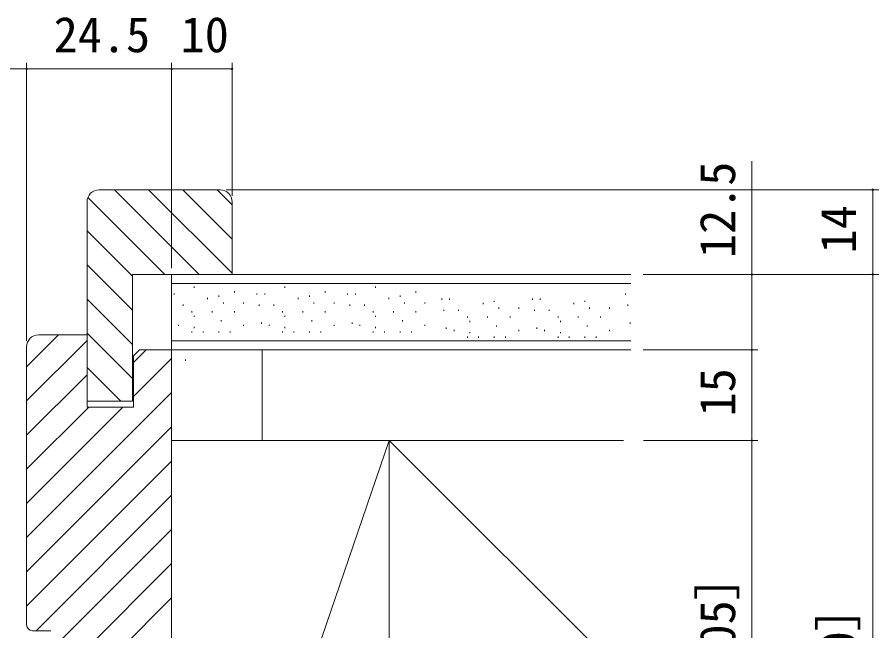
# Model space of a CAD drawing. Units: millimetres, scale not verified. Extents: x -1188 to -198, y -840 to 760.
# Drawn here: x -560.6 to -418, y -569.1 to -467.5 of the extents above; entities that cross this region are included whole.
import ezdxf
from ezdxf.enums import TextEntityAlignment as Align

# ---------------------------------------------------------------- set-up
doc = ezdxf.new("R2010")
doc.units = ezdxf.units.MM
doc.header["$LTSCALE"] = 4
doc.layers.add('0-3_YKK_D', color=6, linetype='Continuous', lineweight=9)
doc.layers.add('0-7_YSS_K', color=3, linetype='Continuous', lineweight=9)
doc.styles.add('ＭＳ ゴシック', font='')
doc.styles.get('ＭＳ ゴシック').set_extended_font_data('MS Gothic')

msp = doc.modelspace()

# ---------------------------------------------------------------- linework, layer by layer
at = {"layer": '0-3_YKK_D'}
for p, q in [((-559, -476.087), (-681, -476.087)), ((-559, -521.087), (-559, -475.087)), ((-559, -494.087), (-559, -475.087)), ((-535, -476.087), (-559, -476.087)), ((-535, -509.087), (-535, -475.087)), ((-535, -509.087), (-535, -475.087)), ((-535, -476.087), (-525, -476.087)), ((-525, -497.087), (-525, -475.087)), ((-439, -510.087), (-439, -491.347)), ((-526, -496.087), (-418, -496.087)), ((-419, -496.087), (-419, -510.087)), ((-457, -510.087), (-418, -510.087)), ((-457, -510.087), (-438, -510.087)), ((-457, -510.087), (-418, -510.087)), ((-439, -522.587), (-439, -510.087)), ((-419, -510.087), (-419, -670.087)), ((-457, -522.587), (-438, -522.587)), ((-457, -522.587), (-438, -522.587)), ((-439, -522.587), (-439, -537.587)), ((-456.903, -537.587), (-438, -537.587)), ((-456.903, -537.587), (-438, -537.587)), ((-439, -537.587), (-439, -642.587))]:
    msp.add_line(p, q, dxfattribs=at)
for centre, start, end in [((-559, -476.087), 0, 180), ((-559, -476.087), 0, 180), ((-559, -476.087), 180, 0), ((-559, -476.087), 180, 0), ((-535, -476.087), 0, 180), ((-535, -476.087), 0, 180), ((-535, -476.087), 180, 0), ((-535, -476.087), 180, 0), ((-525, -476.087), 0, 180), ((-525, -476.087), 180, 0), ((-419, -496.087), 90, 270), ((-419, -496.087), 270, 90), ((-439, -510.087), 90, 270), ((-439, -510.087), 270, 90), ((-419, -510.087), 90, 270), ((-419, -510.087), 90, 270), ((-419, -510.087), 270, 90), ((-419, -510.087), 270, 90), ((-439, -522.587), 90, 270), ((-439, -522.587), 90, 270), ((-439, -522.587), 270, 90), ((-439, -522.587), 270, 90), ((-439, -537.587), 90, 270), ((-439, -537.587), 90, 270), ((-439, -537.587), 270, 90), ((-439, -537.587), 270, 90)]:
    msp.add_arc(centre, 0.106, start, end, dxfattribs=at)
at = {"layer": '0-7_YSS_K'}
for p, q in [((-548.86, -497.353), (-536.126, -510.087)), ((-547, -496.087), (-527, -496.087)), ((-544.469, -496.087), (-530.469, -510.087)), ((-538.812, -496.087), (-525, -509.899)), ((-533.155, -496.087), (-525, -504.243)), ((-527.498, -496.087), (-525, -498.586)), ((-549, -531.087), (-549, -498.087)), ((-525, -498.087), (-525, -510.087)), ((-549, -502.87), (-541.5, -510.37)), ((-549, -508.527), (-541.5, -516.027)), ((-541.5, -510.087), (-541.5, -531.087)), ((-525, -510.087), (-541.5, -510.087)), ((-535, -510.087), (-535, -522.587)), ((-459, -510.087), (-535, -510.087)), ((-535, -511.587), (-459, -511.587)), ((-531.267, -512.126), (-531.267, -512.326)), ((-524.595, -512.868), (-524.595, -513.067)), ((-516.267, -512.126), (-516.267, -512.326)), ((-509.595, -512.868), (-509.595, -513.067)), ((-501.267, -512.126), (-501.267, -512.326)), ((-494.595, -512.868), (-494.595, -513.067)), ((-549, -514.184), (-541.5, -521.684)), ((-534.602, -513.238), (-534.602, -513.438)), ((-529.043, -513.979), (-529.043, -514.179)), ((-527.19, -513.609), (-527.19, -513.809)), ((-520.889, -513.238), (-520.889, -513.438)), ((-519.602, -513.238), (-519.602, -513.438)), ((-514.043, -513.979), (-514.043, -514.179)), ((-512.19, -513.609), (-512.19, -513.809)), ((-505.889, -513.238), (-505.889, -513.438)), ((-504.602, -513.238), (-504.602, -513.438)), ((-499.043, -513.979), (-499.043, -514.179)), ((-497.19, -513.609), (-497.19, -513.809)), ((-490.311, -514.088), (-490.311, -514.287)), ((-489.024, -514.088), (-489.024, -514.287)), ((-481.612, -514.458), (-481.612, -514.658)), ((-475.311, -514.088), (-475.311, -514.287)), ((-474.024, -514.088), (-474.024, -514.287)), ((-466.612, -514.458), (-466.612, -514.658)), ((-459.889, -513.238), (-459.889, -513.438)), ((-533.12, -515.091), (-533.12, -515.291)), ((-526.449, -514.721), (-526.449, -514.921)), ((-523.113, -514.721), (-523.113, -514.921)), ((-520.519, -515.091), (-520.519, -515.291)), ((-518.12, -515.091), (-518.12, -515.291)), ((-511.449, -514.721), (-511.449, -514.921)), ((-508.113, -514.721), (-508.113, -514.921)), ((-505.519, -515.091), (-505.519, -515.291)), ((-503.12, -515.091), (-503.12, -515.291)), ((-496.449, -514.721), (-496.449, -514.921)), ((-493.113, -514.721), (-493.113, -514.921)), ((-489.941, -515.941), (-489.941, -516.141)), ((-487.542, -515.941), (-487.542, -516.141)), ((-483.465, -514.829), (-483.465, -515.029)), ((-480.87, -515.57), (-480.87, -515.77)), ((-477.535, -515.57), (-477.535, -515.77)), ((-474.941, -515.941), (-474.941, -516.141)), ((-472.542, -515.941), (-472.542, -516.141)), ((-468.465, -514.829), (-468.465, -515.029)), ((-465.871, -515.57), (-465.871, -515.77)), ((-462.535, -515.57), (-462.535, -515.77)), ((-459.519, -515.091), (-459.519, -515.291)), ((-531.637, -516.203), (-531.637, -516.403)), ((-531.267, -516.944), (-531.267, -517.144)), ((-528.302, -516.203), (-528.302, -516.403)), ((-524.595, -516.203), (-524.595, -516.403)), ((-516.637, -516.203), (-516.637, -516.403)), ((-516.267, -516.944), (-516.267, -517.144)), ((-513.302, -516.203), (-513.302, -516.403)), ((-509.595, -516.203), (-509.595, -516.403)), ((-501.637, -516.203), (-501.637, -516.403)), ((-501.267, -516.944), (-501.267, -517.144)), ((-498.302, -516.203), (-498.302, -516.403)), ((-494.595, -516.203), (-494.595, -516.403)), ((-486.059, -517.053), (-486.059, -517.253)), ((-482.724, -517.053), (-482.724, -517.253)), ((-479.017, -517.053), (-479.017, -517.253)), ((-471.059, -517.053), (-471.059, -517.253)), ((-467.724, -517.053), (-467.724, -517.253)), ((-464.017, -517.053), (-464.017, -517.253)), ((-533.861, -518.427), (-533.861, -518.627)), ((-531.267, -518.798), (-531.267, -518.998)), ((-526.819, -517.686), (-526.819, -517.886)), ((-523.113, -518.427), (-523.113, -518.627)), ((-520.148, -518.056), (-520.148, -518.256)), ((-518.861, -518.427), (-518.861, -518.627)), ((-516.267, -518.798), (-516.267, -518.998)), ((-511.819, -517.686), (-511.819, -517.886)), ((-508.113, -518.427), (-508.113, -518.627)), ((-505.148, -518.056), (-505.148, -518.256)), ((-503.861, -518.427), (-503.861, -518.627)), ((-501.267, -518.798), (-501.267, -518.998)), ((-496.819, -517.686), (-496.819, -517.886)), ((-493.113, -518.427), (-493.113, -518.627)), ((-485.689, -517.794), (-485.689, -517.994)), ((-481.241, -518.535), (-481.241, -518.735)), ((-470.689, -517.794), (-470.689, -517.994)), ((-466.241, -518.535), (-466.241, -518.735)), ((-459.148, -518.056), (-459.148, -518.256)), ((-559, -525.388), (-553.699, -520.087)), ((-549, -520.087), (-557, -520.087)), ((-549, -519.841), (-541.5, -527.341)), ((-549, -527.087), (-549, -520.087)), ((-531.637, -519.539), (-531.637, -519.739)), ((-529.784, -519.539), (-529.784, -519.739)), ((-527.19, -519.539), (-527.19, -519.739)), ((-525.337, -519.539), (-525.337, -519.739)), ((-516.637, -519.539), (-516.637, -519.739)), ((-514.784, -519.539), (-514.784, -519.739)), ((-512.19, -519.539), (-512.19, -519.739)), ((-510.337, -519.539), (-510.337, -519.739)), ((-501.637, -519.539), (-501.637, -519.739)), ((-499.784, -519.539), (-499.784, -519.739)), ((-497.19, -519.539), (-497.19, -519.739)), ((-495.337, -519.539), (-495.337, -519.739)), ((-489.57, -518.906), (-489.57, -519.106)), ((-488.283, -519.276), (-488.283, -519.476)), ((-485.689, -519.647), (-485.689, -519.847)), ((-477.535, -519.276), (-477.535, -519.476)), ((-474.57, -518.906), (-474.57, -519.106)), ((-473.283, -519.276), (-473.283, -519.476)), ((-470.689, -519.647), (-470.689, -519.847)), ((-462.535, -519.276), (-462.535, -519.476)), ((-559, -531.045), (-549, -521.045)), ((-459, -521.087), (-535, -521.087)), ((-486.059, -520.388), (-486.059, -520.588)), ((-484.206, -520.388), (-484.206, -520.588)), ((-481.612, -520.388), (-481.612, -520.588)), ((-479.759, -520.388), (-479.759, -520.588)), ((-471.059, -520.388), (-471.059, -520.588)), ((-469.206, -520.388), (-469.206, -520.588)), ((-466.612, -520.388), (-466.612, -520.588)), ((-464.759, -520.388), (-464.759, -520.588)), ((-559, -522.087), (-559, -568.087)), ((-540.3, -522.587), (-541.3, -523.587)), ((-541.3, -524.659), (-539.229, -522.587)), ((-535, -522.587), (-540.3, -522.587)), ((-535, -657.587), (-535, -522.587)), ((-535, -522.587), (-459, -522.587)), ((-500, -522.587), (-530, -522.587)), ((-520, -522.587), (-520, -537.587)), ((-541.3, -523.587), (-541.3, -532.087)), ((-541.3, -530.315), (-535, -524.015)), ((-532.704, -524.21), (-532.704, -524.41)), ((-549, -525.497), (-543.41, -531.087)), ((-559, -536.702), (-549, -526.702)), ((-549, -532.087), (-549, -527.087)), ((-559, -553.672), (-535, -529.672)), ((-541.5, -531.087), (-549, -531.087)), ((-559, -548.015), (-543.072, -532.087)), ((-559, -542.359), (-548.729, -532.087)), ((-541.3, -532.087), (-549, -532.087)), ((-559, -559.329), (-535, -535.329)), ((-499, -537.587), (-535, -642.587)), ((-559, -564.986), (-535, -540.986)), ((-557.444, -569.087), (-535, -546.643)), ((-553.116, -570.416), (-535, -552.3)), ((-553, -575.957), (-535, -557.957)), ((-553, -581.613), (-535, -563.613)), ((-558, -569.087), (-555, -569.087))]:
    msp.add_line(p, q, dxfattribs=at)
for points in [[(-460.575, -576.013), (-499, -537.587), (-499, -642.587), (-535, -642.587)], [(-499, -537.587), (-535, -537.587), (-535, -642.587)], [(-460.241, -537.587), (-499, -537.587), (-499, -642.587)]]:
    msp.add_lwpolyline(points, dxfattribs=at)
for centre, radius, start, end in [((-547, -498.087), 2, 90, 179.99998), ((-527, -498.087), 2, 0, 89.99998), ((-557, -522.087), 2, 90, 179.99998), ((-558, -568.087), 1, 180, 269.99998)]:
    msp.add_arc(centre, radius, start, end, dxfattribs=at)

# ---------------------------------------------------------------- texts
at = {"layer": '0-3_YKK_D', "color": 4, "style": 'ＭＳ ゴシック'}
for s, p in [('24.5', (-554.52, -475.087)), ('10', (-533.52, -475.087))]:
    msp.add_text(s, height=5.865, dxfattribs=at).set_placement(p, align=Align.BOTTOM_LEFT)
for s, p in [('12.5', (-440, -507.387)), ('14', (-420, -506.607)), ('15', (-440, -533.607)), ('柱寸法［105］', (-440, -608.007)), ('壁厚［160］', (-420, -605.127))]:
    msp.add_text(s, height=5.865, rotation=90, dxfattribs=at).set_placement(p, align=Align.BOTTOM_LEFT)

doc.saveas('drawing.dxf')
